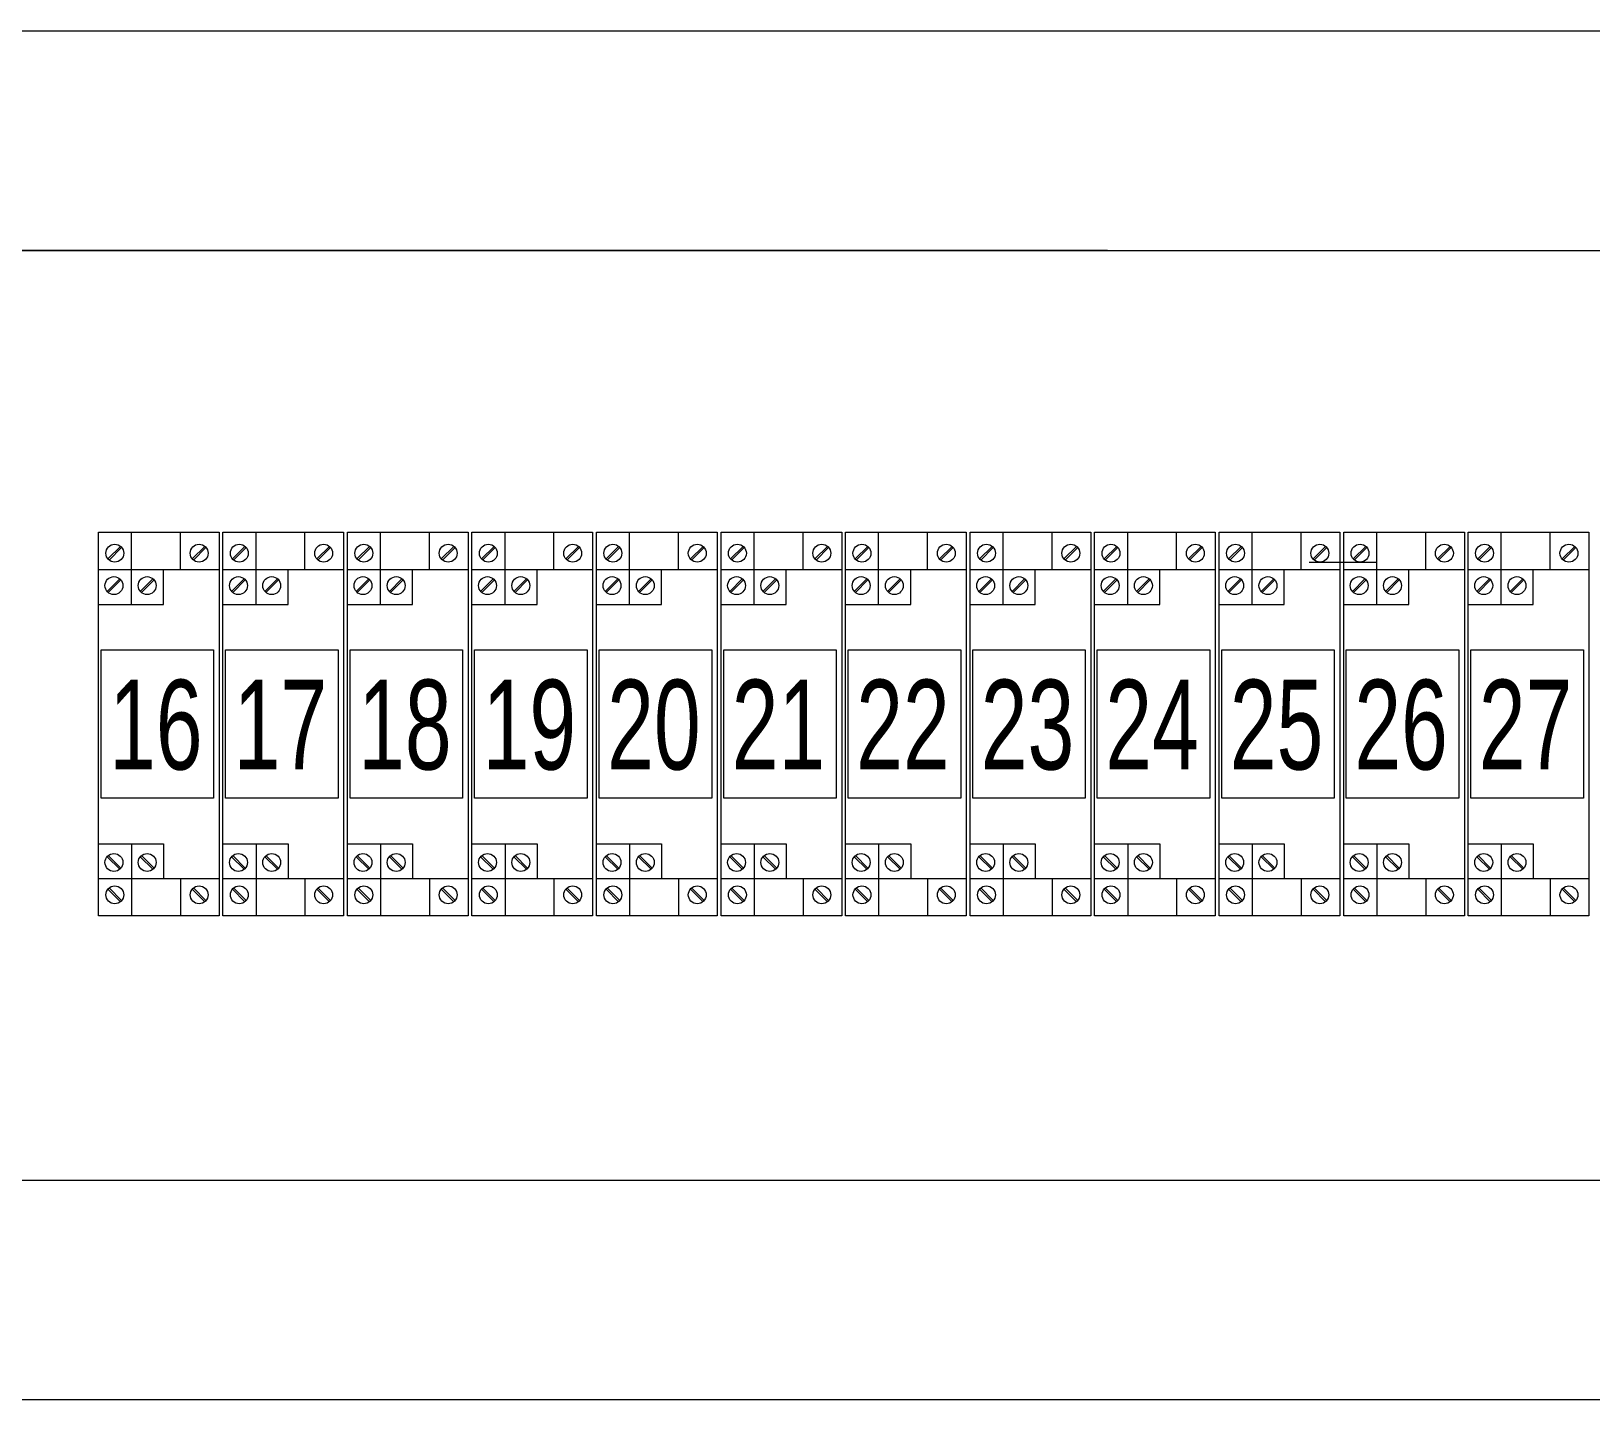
# Model space of a CAD drawing. Header units: millimetres. Extents: x 43457 to 72822, y 60284 to 123188.
# Drawn here: x 44649.8 to 44934.1, y 61876.1 to 62125.6 of the extents above; entities that cross this region are included whole.
import ezdxf

# ---------------------------------------------------------------- set-up
doc = ezdxf.new("R2010")
doc.units = ezdxf.units.MM
doc.header["$LTSCALE"] = 10
doc.layers.add('1轮廓实线层', color=7, linetype='Continuous', lineweight=18)
doc.layers.add('6文字层', color=3, linetype='Continuous', lineweight=18)
doc.styles.add('样式 1', font='SIMYOU.TTF', dxfattribs={"width": 0.9})

msp = doc.modelspace()

# ---------------------------------------------------------------- linework, layer by layer
at = {"layer": '1轮廓实线层'}
for p, q in [((44845.97, 62125.64), (44102.53, 62125.64)), ((45246.97, 62125.64), (44102.53, 62125.64)), ((44845.97, 62085.64), (44102.53, 62085.64)), ((44102.53, 62085.64), (45246.97, 62085.64)), ((45246.97, 61916.1), (44102.53, 61916.1)), ((45285.97, 61876.11), (44063.53, 61876.11))]:
    msp.add_line(p, q, dxfattribs=at)
at = {"layer": '1轮廓实线层', "lineweight": 13}
for p, q in [((44662, 62034.32), (44684, 62034.32)), ((44662, 61964.32), (44662, 62034.32)), ((44668.04, 62028.64), (44668.04, 62034.32)), ((44676.95, 62027.49), (44676.95, 62034.32)), ((44684, 62034.32), (44684, 61964.32)), ((44684.7, 62034.32), (44706.7, 62034.32)), ((44684.7, 61964.32), (44684.7, 62034.32)), ((44690.74, 62028.64), (44690.74, 62034.32)), ((44699.65, 62027.49), (44699.65, 62034.32)), ((44706.7, 62034.32), (44706.7, 61964.32)), ((44707.4, 62034.32), (44729.4, 62034.32)), ((44707.4, 61964.32), (44707.4, 62034.32)), ((44713.44, 62028.64), (44713.44, 62034.32)), ((44722.35, 62027.49), (44722.35, 62034.32)), ((44729.4, 62034.32), (44729.4, 61964.32)), ((44730.1, 62034.32), (44752.1, 62034.32)), ((44730.1, 61964.32), (44730.1, 62034.32)), ((44736.14, 62028.64), (44736.14, 62034.32)), ((44745.05, 62027.49), (44745.05, 62034.32)), ((44752.1, 62034.32), (44752.1, 61964.32)), ((44752.8, 62034.32), (44774.8, 62034.32)), ((44752.8, 61964.32), (44752.8, 62034.32)), ((44758.84, 62028.64), (44758.84, 62034.32)), ((44767.75, 62027.49), (44767.75, 62034.32)), ((44774.8, 62034.32), (44774.8, 61964.32)), ((44775.51, 62034.32), (44797.51, 62034.32)), ((44775.51, 61964.32), (44775.51, 62034.32)), ((44781.54, 62028.64), (44781.54, 62034.32)), ((44790.45, 62027.49), (44790.45, 62034.32)), ((44797.51, 62034.32), (44797.51, 61964.32)), ((44798.21, 62034.32), (44820.21, 62034.32)), ((44798.21, 61964.32), (44798.21, 62034.32)), ((44804.24, 62028.64), (44804.24, 62034.32)), ((44813.15, 62027.49), (44813.15, 62034.32)), ((44820.21, 62034.32), (44820.21, 61964.32)), ((44820.91, 62034.32), (44842.91, 62034.32)), ((44820.91, 61964.32), (44820.91, 62034.32)), ((44826.94, 62028.64), (44826.94, 62034.32)), ((44835.85, 62027.49), (44835.85, 62034.32)), ((44842.91, 62034.32), (44842.91, 61964.32)), ((44843.61, 62034.32), (44865.61, 62034.32)), ((44843.61, 61964.32), (44843.61, 62034.32)), ((44849.64, 62028.64), (44849.64, 62034.32)), ((44858.55, 62027.49), (44858.55, 62034.32)), ((44865.61, 62034.32), (44865.61, 61964.32)), ((44866.31, 62034.32), (44888.31, 62034.32)), ((44866.31, 61964.32), (44866.31, 62034.32)), ((44872.34, 62028.64), (44872.34, 62034.32)), ((44881.25, 62027.49), (44881.25, 62034.32)), ((44888.31, 62034.32), (44888.31, 61964.32)), ((44889.01, 62034.32), (44911.01, 62034.32)), ((44889.01, 61964.32), (44889.01, 62034.32)), ((44895.04, 62028.64), (44895.04, 62034.32)), ((44903.96, 62027.49), (44903.96, 62034.32)), ((44911.01, 62034.32), (44911.01, 61964.32)), ((44911.71, 62034.32), (44933.71, 62034.32)), ((44911.71, 61964.32), (44911.71, 62034.32)), ((44917.74, 62028.64), (44917.74, 62034.32)), ((44926.66, 62027.49), (44926.66, 62034.32)), ((44933.71, 62034.32), (44933.71, 61964.32)), ((44663.74, 62029.41), (44666.03, 62031.71)), ((44663.94, 62029.21), (44666.24, 62031.51)), ((44679.12, 62029.41), (44681.41, 62031.71)), ((44679.32, 62029.21), (44681.62, 62031.51)), ((44686.44, 62029.41), (44688.73, 62031.71)), ((44686.64, 62029.21), (44688.94, 62031.51)), ((44701.82, 62029.41), (44704.12, 62031.71)), ((44702.02, 62029.21), (44704.32, 62031.51)), ((44709.14, 62029.41), (44711.44, 62031.71)), ((44709.34, 62029.21), (44711.64, 62031.51)), ((44724.52, 62029.41), (44726.82, 62031.71)), ((44724.72, 62029.21), (44727.02, 62031.51)), ((44731.84, 62029.41), (44734.14, 62031.71)), ((44732.04, 62029.21), (44734.34, 62031.51)), ((44747.22, 62029.41), (44749.52, 62031.71)), ((44747.42, 62029.21), (44749.72, 62031.51)), ((44754.54, 62029.41), (44756.84, 62031.71)), ((44754.74, 62029.21), (44757.04, 62031.51)), ((44769.92, 62029.41), (44772.22, 62031.71)), ((44770.12, 62029.21), (44772.42, 62031.51)), ((44777.24, 62029.41), (44779.54, 62031.71)), ((44777.44, 62029.21), (44779.74, 62031.51)), ((44792.62, 62029.41), (44794.92, 62031.71)), ((44792.82, 62029.21), (44795.12, 62031.51)), ((44799.94, 62029.41), (44802.24, 62031.71)), ((44800.14, 62029.21), (44802.44, 62031.51)), ((44815.32, 62029.41), (44817.62, 62031.71)), ((44815.52, 62029.21), (44817.82, 62031.51)), ((44822.64, 62029.41), (44824.94, 62031.71)), ((44822.84, 62029.21), (44825.14, 62031.51)), ((44838.02, 62029.41), (44840.32, 62031.71)), ((44838.22, 62029.21), (44840.52, 62031.51)), ((44845.34, 62029.41), (44847.64, 62031.71)), ((44845.54, 62029.21), (44847.84, 62031.51)), ((44860.72, 62029.41), (44863.02, 62031.71)), ((44860.92, 62029.21), (44863.22, 62031.51)), ((44868.04, 62029.41), (44870.34, 62031.71)), ((44868.24, 62029.21), (44870.54, 62031.51)), ((44883.42, 62029.41), (44885.72, 62031.71)), ((44883.62, 62029.21), (44885.92, 62031.51)), ((44890.74, 62029.41), (44893.04, 62031.71)), ((44890.94, 62029.21), (44893.24, 62031.51)), ((44906.12, 62029.41), (44908.42, 62031.71)), ((44906.32, 62029.21), (44908.62, 62031.51)), ((44913.44, 62029.41), (44915.74, 62031.71)), ((44913.64, 62029.21), (44915.94, 62031.51)), ((44928.82, 62029.41), (44931.12, 62031.71)), ((44929.02, 62029.21), (44931.32, 62031.51)), ((44662, 62027.49), (44684, 62027.49)), ((44668.04, 62021.14), (44668.04, 62028.64)), ((44673.88, 62021.14), (44673.88, 62027.49)), ((44684.7, 62027.49), (44706.7, 62027.49)), ((44690.74, 62021.14), (44690.74, 62028.64)), ((44696.58, 62021.14), (44696.58, 62027.49)), ((44707.4, 62027.49), (44729.4, 62027.49)), ((44713.44, 62021.14), (44713.44, 62028.64)), ((44719.28, 62021.14), (44719.28, 62027.49)), ((44730.1, 62027.49), (44752.1, 62027.49)), ((44736.14, 62021.14), (44736.14, 62028.64)), ((44741.98, 62021.14), (44741.98, 62027.49)), ((44752.8, 62027.49), (44774.8, 62027.49)), ((44758.84, 62021.14), (44758.84, 62028.64)), ((44764.68, 62021.14), (44764.68, 62027.49)), ((44775.51, 62027.49), (44797.51, 62027.49)), ((44781.54, 62021.14), (44781.54, 62028.64)), ((44787.38, 62021.14), (44787.38, 62027.49)), ((44798.21, 62027.49), (44820.21, 62027.49)), ((44804.24, 62021.14), (44804.24, 62028.64)), ((44810.08, 62021.14), (44810.08, 62027.49)), ((44820.91, 62027.49), (44842.91, 62027.49)), ((44826.94, 62021.14), (44826.94, 62028.64)), ((44832.78, 62021.14), (44832.78, 62027.49)), ((44843.61, 62027.49), (44865.61, 62027.49)), ((44849.64, 62021.14), (44849.64, 62028.64)), ((44855.48, 62021.14), (44855.48, 62027.49)), ((44866.31, 62027.49), (44888.31, 62027.49)), ((44872.34, 62021.14), (44872.34, 62028.64)), ((44878.18, 62021.14), (44878.18, 62027.49)), ((44891.71, 62028.78), (44882.71, 62028.78)), ((44892.95, 62028.78), (44883.95, 62028.78)), ((44895, 62028.78), (44886, 62028.78)), ((44889.01, 62027.49), (44911.01, 62027.49)), ((44895.04, 62021.14), (44895.04, 62028.64)), ((44900.88, 62021.14), (44900.88, 62027.49)), ((44911.71, 62027.49), (44933.71, 62027.49)), ((44917.74, 62021.14), (44917.74, 62028.64)), ((44923.58, 62021.14), (44923.58, 62027.49)), ((44663.59, 62023.51), (44665.89, 62025.81)), ((44663.79, 62023.31), (44666.09, 62025.61)), ((44669.65, 62023.51), (44671.95, 62025.81)), ((44669.85, 62023.31), (44672.15, 62025.61)), ((44686.29, 62023.51), (44688.59, 62025.81)), ((44686.49, 62023.31), (44688.79, 62025.61)), ((44692.35, 62023.51), (44694.65, 62025.81)), ((44692.55, 62023.31), (44694.85, 62025.61)), ((44708.99, 62023.51), (44711.29, 62025.81)), ((44709.19, 62023.31), (44711.49, 62025.61)), ((44715.05, 62023.51), (44717.35, 62025.81)), ((44715.25, 62023.31), (44717.55, 62025.61)), ((44731.69, 62023.51), (44733.99, 62025.81)), ((44731.89, 62023.31), (44734.19, 62025.61)), ((44737.75, 62023.51), (44740.05, 62025.81)), ((44737.95, 62023.31), (44740.25, 62025.61)), ((44754.39, 62023.51), (44756.69, 62025.81)), ((44754.59, 62023.31), (44756.89, 62025.61)), ((44760.45, 62023.51), (44762.75, 62025.81)), ((44760.65, 62023.31), (44762.95, 62025.61)), ((44777.09, 62023.51), (44779.39, 62025.81)), ((44777.29, 62023.31), (44779.59, 62025.61)), ((44783.15, 62023.51), (44785.45, 62025.81)), ((44783.35, 62023.31), (44785.65, 62025.61)), ((44799.79, 62023.51), (44802.09, 62025.81)), ((44799.99, 62023.31), (44802.29, 62025.61)), ((44805.85, 62023.51), (44808.15, 62025.81)), ((44806.05, 62023.31), (44808.35, 62025.61)), ((44822.49, 62023.51), (44824.79, 62025.81)), ((44822.69, 62023.31), (44824.99, 62025.61)), ((44828.55, 62023.51), (44830.85, 62025.81)), ((44828.75, 62023.31), (44831.05, 62025.61)), ((44845.19, 62023.51), (44847.49, 62025.81)), ((44845.39, 62023.31), (44847.69, 62025.61)), ((44851.25, 62023.51), (44853.55, 62025.81)), ((44851.46, 62023.31), (44853.75, 62025.61)), ((44867.89, 62023.51), (44870.19, 62025.81)), ((44868.09, 62023.31), (44870.39, 62025.61)), ((44873.95, 62023.51), (44876.25, 62025.81)), ((44874.16, 62023.31), (44876.45, 62025.61)), ((44890.59, 62023.51), (44892.89, 62025.81)), ((44890.8, 62023.31), (44893.09, 62025.61)), ((44896.65, 62023.51), (44898.95, 62025.81)), ((44896.86, 62023.31), (44899.15, 62025.61)), ((44913.29, 62023.51), (44915.59, 62025.81)), ((44913.5, 62023.31), (44915.79, 62025.61)), ((44919.36, 62023.51), (44921.65, 62025.81)), ((44919.56, 62023.31), (44921.86, 62025.61)), ((44662, 62021.14), (44673.88, 62021.14)), ((44684.7, 62021.14), (44696.58, 62021.14)), ((44707.4, 62021.14), (44719.28, 62021.14)), ((44730.1, 62021.14), (44741.98, 62021.14)), ((44752.8, 62021.14), (44764.68, 62021.14)), ((44775.51, 62021.14), (44787.38, 62021.14)), ((44798.21, 62021.14), (44810.08, 62021.14)), ((44820.91, 62021.14), (44832.78, 62021.14)), ((44843.61, 62021.14), (44855.48, 62021.14)), ((44866.31, 62021.14), (44878.18, 62021.14)), ((44889.01, 62021.14), (44900.88, 62021.14)), ((44911.71, 62021.14), (44923.58, 62021.14)), ((44662, 61977.5), (44673.88, 61977.5)), ((44663.59, 61975.13), (44665.89, 61972.83)), ((44663.79, 61975.33), (44666.09, 61973.03)), ((44668.04, 61977.5), (44668.04, 61970.01)), ((44669.65, 61975.13), (44671.95, 61972.83)), ((44669.85, 61975.33), (44672.15, 61973.03)), ((44673.88, 61977.5), (44673.88, 61971.16)), ((44684.7, 61977.5), (44696.58, 61977.5)), ((44686.29, 61975.13), (44688.59, 61972.83)), ((44686.49, 61975.33), (44688.79, 61973.03)), ((44690.74, 61977.5), (44690.74, 61970.01)), ((44692.35, 61975.13), (44694.65, 61972.83)), ((44692.55, 61975.33), (44694.85, 61973.03)), ((44696.58, 61977.5), (44696.58, 61971.16)), ((44707.4, 61977.5), (44719.28, 61977.5)), ((44708.99, 61975.13), (44711.29, 61972.83)), ((44709.19, 61975.33), (44711.49, 61973.03)), ((44713.44, 61977.5), (44713.44, 61970.01)), ((44715.05, 61975.13), (44717.35, 61972.83)), ((44715.25, 61975.33), (44717.55, 61973.03)), ((44719.28, 61977.5), (44719.28, 61971.16)), ((44730.1, 61977.5), (44741.98, 61977.5)), ((44731.69, 61975.13), (44733.99, 61972.83)), ((44731.89, 61975.33), (44734.19, 61973.03)), ((44736.14, 61977.5), (44736.14, 61970.01)), ((44737.75, 61975.13), (44740.05, 61972.83)), ((44737.95, 61975.33), (44740.25, 61973.03)), ((44741.98, 61977.5), (44741.98, 61971.16)), ((44752.8, 61977.5), (44764.68, 61977.5)), ((44754.39, 61975.13), (44756.69, 61972.83)), ((44754.59, 61975.33), (44756.89, 61973.03)), ((44758.84, 61977.5), (44758.84, 61970.01)), ((44760.45, 61975.13), (44762.75, 61972.83)), ((44760.65, 61975.33), (44762.95, 61973.03)), ((44764.68, 61977.5), (44764.68, 61971.16)), ((44775.51, 61977.5), (44787.38, 61977.5)), ((44777.09, 61975.13), (44779.39, 61972.83)), ((44777.29, 61975.33), (44779.59, 61973.03)), ((44781.54, 61977.5), (44781.54, 61970.01)), ((44783.15, 61975.13), (44785.45, 61972.83)), ((44783.35, 61975.33), (44785.65, 61973.03)), ((44787.38, 61977.5), (44787.38, 61971.16)), ((44798.21, 61977.5), (44810.08, 61977.5)), ((44799.79, 61975.13), (44802.09, 61972.83)), ((44799.99, 61975.33), (44802.29, 61973.03)), ((44804.24, 61977.5), (44804.24, 61970.01)), ((44805.85, 61975.13), (44808.15, 61972.83)), ((44806.05, 61975.33), (44808.35, 61973.03)), ((44810.08, 61977.5), (44810.08, 61971.16)), ((44820.91, 61977.5), (44832.78, 61977.5)), ((44822.49, 61975.13), (44824.79, 61972.83)), ((44822.69, 61975.33), (44824.99, 61973.03)), ((44826.94, 61977.5), (44826.94, 61970.01)), ((44828.55, 61975.13), (44830.85, 61972.83)), ((44828.75, 61975.33), (44831.05, 61973.03)), ((44832.78, 61977.5), (44832.78, 61971.16)), ((44843.61, 61977.5), (44855.48, 61977.5)), ((44845.19, 61975.13), (44847.49, 61972.83)), ((44845.39, 61975.33), (44847.69, 61973.03)), ((44849.64, 61977.5), (44849.64, 61970.01)), ((44851.25, 61975.13), (44853.55, 61972.83)), ((44851.46, 61975.33), (44853.75, 61973.03)), ((44855.48, 61977.5), (44855.48, 61971.16)), ((44866.31, 61977.5), (44878.18, 61977.5)), ((44867.89, 61975.13), (44870.19, 61972.83)), ((44868.09, 61975.33), (44870.39, 61973.03)), ((44872.34, 61977.5), (44872.34, 61970.01)), ((44873.95, 61975.13), (44876.25, 61972.83)), ((44874.16, 61975.33), (44876.45, 61973.03)), ((44878.18, 61977.5), (44878.18, 61971.16)), ((44889.01, 61977.5), (44900.88, 61977.5)), ((44890.59, 61975.13), (44892.89, 61972.83)), ((44890.8, 61975.33), (44893.09, 61973.03)), ((44895.04, 61977.5), (44895.04, 61970.01)), ((44896.65, 61975.13), (44898.95, 61972.83)), ((44896.86, 61975.33), (44899.15, 61973.03)), ((44900.88, 61977.5), (44900.88, 61971.16)), ((44911.71, 61977.5), (44923.58, 61977.5)), ((44913.29, 61975.13), (44915.59, 61972.83)), ((44913.5, 61975.33), (44915.79, 61973.03)), ((44917.74, 61977.5), (44917.74, 61970.01)), ((44919.36, 61975.13), (44921.65, 61972.83)), ((44919.56, 61975.33), (44921.86, 61973.03)), ((44923.58, 61977.5), (44923.58, 61971.16)), ((44662, 61971.16), (44684, 61971.16)), ((44663.94, 61969.43), (44666.24, 61967.13)), ((44668.04, 61970.01), (44668.04, 61964.32)), ((44676.95, 61971.16), (44676.95, 61964.32)), ((44679.32, 61969.43), (44681.62, 61967.13)), ((44684.7, 61971.16), (44706.7, 61971.16)), ((44686.64, 61969.43), (44688.94, 61967.13)), ((44690.74, 61970.01), (44690.74, 61964.32)), ((44699.65, 61971.16), (44699.65, 61964.32)), ((44702.02, 61969.43), (44704.32, 61967.13)), ((44707.4, 61971.16), (44729.4, 61971.16)), ((44709.34, 61969.43), (44711.64, 61967.13)), ((44713.44, 61970.01), (44713.44, 61964.32)), ((44722.35, 61971.16), (44722.35, 61964.32)), ((44724.72, 61969.43), (44727.02, 61967.13)), ((44730.1, 61971.16), (44752.1, 61971.16)), ((44732.04, 61969.43), (44734.34, 61967.13)), ((44736.14, 61970.01), (44736.14, 61964.32)), ((44745.05, 61971.16), (44745.05, 61964.32)), ((44747.42, 61969.43), (44749.72, 61967.13)), ((44752.8, 61971.16), (44774.8, 61971.16)), ((44754.74, 61969.43), (44757.04, 61967.13)), ((44758.84, 61970.01), (44758.84, 61964.32)), ((44767.75, 61971.16), (44767.75, 61964.32)), ((44770.12, 61969.43), (44772.42, 61967.13)), ((44775.51, 61971.16), (44797.51, 61971.16)), ((44777.44, 61969.43), (44779.74, 61967.13)), ((44781.54, 61970.01), (44781.54, 61964.32)), ((44790.45, 61971.16), (44790.45, 61964.32)), ((44792.82, 61969.43), (44795.12, 61967.13)), ((44798.21, 61971.16), (44820.21, 61971.16)), ((44800.14, 61969.43), (44802.44, 61967.13)), ((44804.24, 61970.01), (44804.24, 61964.32)), ((44813.15, 61971.16), (44813.15, 61964.32)), ((44815.52, 61969.43), (44817.82, 61967.13)), ((44820.91, 61971.16), (44842.91, 61971.16)), ((44822.84, 61969.43), (44825.14, 61967.13)), ((44826.94, 61970.01), (44826.94, 61964.32)), ((44835.85, 61971.16), (44835.85, 61964.32)), ((44838.22, 61969.43), (44840.52, 61967.13)), ((44843.61, 61971.16), (44865.61, 61971.16)), ((44845.54, 61969.43), (44847.84, 61967.13)), ((44849.64, 61970.01), (44849.64, 61964.32)), ((44858.55, 61971.16), (44858.55, 61964.32)), ((44860.92, 61969.43), (44863.22, 61967.13)), ((44866.31, 61971.16), (44888.31, 61971.16)), ((44868.24, 61969.43), (44870.54, 61967.13)), ((44872.34, 61970.01), (44872.34, 61964.32)), ((44881.25, 61971.16), (44881.25, 61964.32)), ((44883.62, 61969.43), (44885.92, 61967.13)), ((44889.01, 61971.16), (44911.01, 61971.16)), ((44890.94, 61969.43), (44893.24, 61967.13)), ((44895.04, 61970.01), (44895.04, 61964.32)), ((44903.96, 61971.16), (44903.96, 61964.32)), ((44906.32, 61969.43), (44908.62, 61967.13)), ((44911.71, 61971.16), (44933.71, 61971.16)), ((44913.64, 61969.43), (44915.94, 61967.13)), ((44917.74, 61970.01), (44917.74, 61964.32)), ((44926.66, 61971.16), (44926.66, 61964.32)), ((44929.02, 61969.43), (44931.32, 61967.13)), ((44663.74, 61969.23), (44666.03, 61966.93)), ((44679.12, 61969.23), (44681.41, 61966.93)), ((44686.44, 61969.23), (44688.73, 61966.93)), ((44701.82, 61969.23), (44704.12, 61966.93)), ((44709.14, 61969.23), (44711.44, 61966.93)), ((44724.52, 61969.23), (44726.82, 61966.93)), ((44731.84, 61969.23), (44734.14, 61966.93)), ((44747.22, 61969.23), (44749.52, 61966.93)), ((44754.54, 61969.23), (44756.84, 61966.93)), ((44769.92, 61969.23), (44772.22, 61966.93)), ((44777.24, 61969.23), (44779.54, 61966.93)), ((44792.62, 61969.23), (44794.92, 61966.93)), ((44799.94, 61969.23), (44802.24, 61966.93)), ((44815.32, 61969.23), (44817.62, 61966.93)), ((44822.64, 61969.23), (44824.94, 61966.93)), ((44838.02, 61969.23), (44840.32, 61966.93)), ((44845.34, 61969.23), (44847.64, 61966.93)), ((44860.72, 61969.23), (44863.02, 61966.93)), ((44868.04, 61969.23), (44870.34, 61966.93)), ((44883.42, 61969.23), (44885.72, 61966.93)), ((44890.74, 61969.23), (44893.04, 61966.93)), ((44906.12, 61969.23), (44908.42, 61966.93)), ((44913.44, 61969.23), (44915.74, 61966.93)), ((44928.82, 61969.23), (44931.12, 61966.93)), ((44684, 61964.32), (44662, 61964.32)), ((44706.7, 61964.32), (44684.7, 61964.32)), ((44729.4, 61964.32), (44707.4, 61964.32)), ((44752.1, 61964.32), (44730.1, 61964.32)), ((44774.8, 61964.32), (44752.8, 61964.32)), ((44797.51, 61964.32), (44775.51, 61964.32)), ((44820.21, 61964.32), (44798.21, 61964.32)), ((44842.91, 61964.32), (44820.91, 61964.32)), ((44865.61, 61964.32), (44843.61, 61964.32)), ((44888.31, 61964.32), (44866.31, 61964.32)), ((44911.01, 61964.32), (44889.01, 61964.32)), ((44933.71, 61964.32), (44911.71, 61964.32))]:
    msp.add_line(p, q, dxfattribs=at)
for points in [[(44662.49, 62012.84), (44683, 62012.84), (44683, 61985.81), (44662.49, 61985.81)], [(44685.19, 62012.84), (44705.7, 62012.84), (44705.7, 61985.81), (44685.19, 61985.81)], [(44707.89, 62012.84), (44728.4, 62012.84), (44728.4, 61985.81), (44707.89, 61985.81)], [(44730.59, 62012.84), (44751.1, 62012.84), (44751.1, 61985.81), (44730.59, 61985.81)], [(44753.29, 62012.84), (44773.8, 62012.84), (44773.8, 61985.81), (44753.29, 61985.81)], [(44775.99, 62012.84), (44796.5, 62012.84), (44796.5, 61985.81), (44775.99, 61985.81)], [(44798.69, 62012.84), (44819.2, 62012.84), (44819.2, 61985.81), (44798.69, 61985.81)], [(44821.39, 62012.84), (44841.9, 62012.84), (44841.9, 61985.81), (44821.39, 61985.81)], [(44844.09, 62012.84), (44864.6, 62012.84), (44864.6, 61985.81), (44844.09, 61985.81)], [(44866.79, 62012.84), (44887.3, 62012.84), (44887.3, 61985.81), (44866.79, 61985.81)], [(44889.49, 62012.84), (44910.01, 62012.84), (44910.01, 61985.81), (44889.49, 61985.81)], [(44912.19, 62012.84), (44932.71, 62012.84), (44932.71, 61985.81), (44912.19, 61985.81)]]:
    msp.add_lwpolyline(points, close=True, dxfattribs=at)
for centre in [(44664.99, 62030.46), (44680.37, 62030.46), (44687.69, 62030.46), (44703.07, 62030.46), (44710.39, 62030.46), (44725.77, 62030.46), (44733.09, 62030.46), (44748.47, 62030.46), (44755.79, 62030.46), (44771.17, 62030.46), (44778.49, 62030.46), (44793.87, 62030.46), (44801.19, 62030.46), (44816.57, 62030.46), (44823.89, 62030.46), (44839.27, 62030.46), (44846.59, 62030.46), (44861.97, 62030.46), (44869.29, 62030.46), (44884.67, 62030.46), (44891.99, 62030.46), (44907.37, 62030.46), (44914.69, 62030.46), (44930.07, 62030.46), (44664.84, 62024.56), (44670.9, 62024.56), (44687.54, 62024.56), (44693.6, 62024.56), (44710.24, 62024.56), (44716.3, 62024.56), (44732.94, 62024.56), (44739, 62024.56), (44755.64, 62024.56), (44761.7, 62024.56), (44778.34, 62024.56), (44784.4, 62024.56), (44801.04, 62024.56), (44807.1, 62024.56), (44823.74, 62024.56), (44829.8, 62024.56), (44846.44, 62024.56), (44852.5, 62024.56), (44869.14, 62024.56), (44875.2, 62024.56), (44891.84, 62024.56), (44897.9, 62024.56), (44914.54, 62024.56), (44920.6, 62024.56), (44664.84, 61974.08), (44670.9, 61974.08), (44687.54, 61974.08), (44693.6, 61974.08), (44710.24, 61974.08), (44716.3, 61974.08), (44732.94, 61974.08), (44739, 61974.08), (44755.64, 61974.08), (44761.7, 61974.08), (44778.34, 61974.08), (44784.4, 61974.08), (44801.04, 61974.08), (44807.1, 61974.08), (44823.74, 61974.08), (44829.8, 61974.08), (44846.44, 61974.08), (44852.5, 61974.08), (44869.14, 61974.08), (44875.2, 61974.08), (44891.84, 61974.08), (44897.9, 61974.08), (44914.54, 61974.08), (44920.6, 61974.08), (44664.99, 61968.18), (44680.37, 61968.18), (44687.69, 61968.18), (44703.07, 61968.18), (44710.39, 61968.18), (44725.77, 61968.18), (44733.09, 61968.18), (44748.47, 61968.18), (44755.79, 61968.18), (44771.17, 61968.18), (44778.49, 61968.18), (44793.87, 61968.18), (44801.19, 61968.18), (44816.57, 61968.18), (44823.89, 61968.18), (44839.27, 61968.18), (44846.59, 61968.18), (44861.97, 61968.18), (44869.29, 61968.18), (44884.67, 61968.18), (44891.99, 61968.18), (44907.37, 61968.18), (44914.69, 61968.18), (44930.07, 61968.18)]:
    msp.add_circle(centre, 1.63, dxfattribs=at)

# ---------------------------------------------------------------- texts
at = {"layer": '6文字层', "style": '样式 1', "width": 0.7}
for s, p in [('16', (44663.96, 61991.03)), ('17', (44686.66, 61991.03)), ('18', (44709.36, 61991.03)), ('19', (44732.06, 61991.03)), ('20', (44754.76, 61991.03)), ('21', (44777.46, 61991.03)), ('22', (44800.16, 61991.03)), ('23', (44822.86, 61991.03)), ('24', (44845.56, 61991.03)), ('25', (44868.26, 61991.03)), ('26', (44890.96, 61991.03)), ('27', (44913.66, 61991.03))]:
    msp.add_text(s, height=16.361, dxfattribs=at).set_placement(p)

doc.saveas('drawing.dxf')
